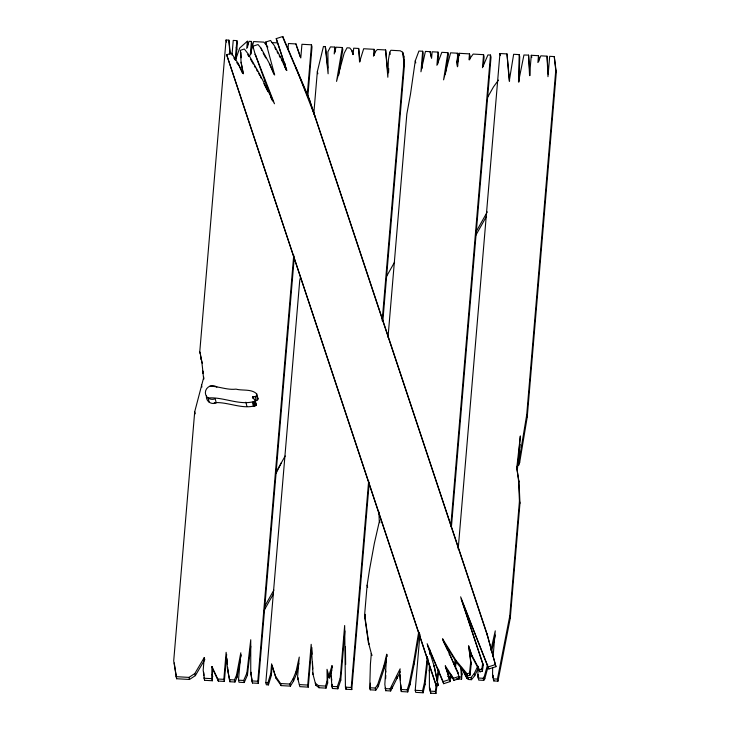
<?xml version="1.0" encoding="UTF-8"?>
<svg xmlns="http://www.w3.org/2000/svg" width="730" height="730" viewBox="0 0 730 730"><rect width="100%" height="100%" fill="white"/><g stroke="black" fill="none" stroke-linecap="round" stroke-linejoin="round"><path stroke-width="1.09" d="M458.185 549.006L499.95 53.527L506.985 53.92L509.248 81.203L513.637 54.294L519.194 54.604L518.492 82.025L523.93 54.996L528.575 55.133L529.56 75.646L531.285 55.288L538.475 55.69L537.9 62.534L540.857 55.818L547.044 56.174L547.974 76.687L549.69 56.319L554.262 56.575L556.296 72.398L527.252 416.921L519.678 462.428L518.583 465.393L518.044 463.322L520.353 435.947L516.785 467.775L519.003 481.882L519.97 503.235L510.279 618.137L497.96 681.163L493.854 680.935L492.558 675.396L492.65 667.567M493.115 675.232L493.088 677.467L492.558 675.396M519.076 81.906L519.723 56.684L519.194 54.604M386.444 659.601L384.336 668.151L378.231 686.611L375.813 690.133L370.274 689.813L369.736 687.742L370.402 664.364L371.315 653.45L371.853 655.531L368.367 642.227L364.553 615.645L367.117 585.223L369.617 569.181L374.335 543.412L379.281 521.74L378.888 511.885M370.274 689.813L370.457 683.134M388.579 72.79L388.725 68.428M429.934 687.852L429.97 690.096L429.441 688.016L429.322 663.287M429.623 654.208L429.769 649.673M387.228 656.389L386.699 654.317L384.838 684.311L385.668 690.68L390.669 690.963L400.232 671.837M385.659 678.644L385.787 675.332M230.242 53.162L228.892 40.168L226.054 40.013L199.764 351.823C202.128 360.52 202.52 369.088 203.551 378.04L194.709 411.747L173.704 660.905L176.614 678.745L189.508 679.466L195.348 675.624L204.774 659.692L204.236 657.62L194.81 673.544L188.97 677.394L176.076 676.664M231.994 55.069L233.235 40.415L236.849 40.615L237.387 42.696L236.009 59.011M235.297 59.048L236.849 40.615M235.471 60.143L239.677 48.061L247.36 41.208L246.749 48.454L249.021 41.3L251.412 41.437L251.941 43.508L251.056 54.038M247.543 47.423L247.899 43.28L247.36 41.208M251.412 41.437L250.253 55.124L253.611 41.555L263.895 42.139L267.864 47.103M204.236 657.62L203.177 670.259L204.564 680.314L212.384 680.752L212.512 668.689L211.983 666.609L211.855 678.672L212.384 680.752M212.512 668.689L218.325 681.081L224.375 681.418L223.845 679.347L226.127 652.31L227.422 668.498L229.913 681.738L234.996 682.021L237.049 677.248L240.48 659.345M224.375 681.418L226.656 654.39M287.985 49.038L288.45 43.517L295.997 43.937L300.787 57.962L301.937 44.275L311.482 44.804L312.011 46.884L307.795 96.889M250.764 646.251L247.424 675.122L244.221 682.541L239.02 682.249L238.491 680.168L240.8 652.793L236.52 675.177L234.458 679.94L234.996 682.021M244.221 682.541L243.692 680.46L246.886 673.051L250.746 639.736L250.755 672.467L251.996 680.926L252.525 683.006L258.356 683.326L257.827 681.254L293.752 255.062M307.266 94.809L311.482 44.804M258.356 683.326L294.29 257.142M298.844 663.369L296.48 673.918L293.588 680.962L290.385 686.127L281.132 685.607L276.141 678.453L272.144 665.915L271.332 675.46L268.439 684.895L266.35 684.777L265.82 682.705L299.747 280.32L300.559 277.008M313.791 113.725L317.331 71.686L323.445 46.474L325.224 46.574L325.753 48.654L327.797 67.926M268.439 684.895L267.91 682.824L270.803 673.389L271.606 663.844L276.141 678.453M325.224 46.574L328.108 73.794L327.898 51.784L330.462 46.875L334.787 47.112L334.212 53.956L336.037 47.185L342.297 47.532L342.835 49.613L338.72 75.026M335.07 52.122L334.787 47.112M298.059 679.685L298.223 677.723M290.385 686.127L289.846 684.056L293.059 678.891L295.951 671.837L299.254 657.073L297.53 677.604L299.848 686.656L308.279 687.131L307.75 685.059L311.181 644.325L313.051 674.529M308.279 687.131L311.619 647.528M342.297 47.532L336.548 81.404L344.195 53.135L347.033 47.806L349.752 47.952L351.842 50.47L353.137 54.54L353.676 48.171L358.676 48.454L359.552 61.95L363.686 48.737L374.052 49.321L373.477 56.164L375.959 50.799L377.474 49.512L385.632 49.968L387.812 72.507M374.253 55.307L374.59 51.392L374.052 49.321M344.907 630.948L340.746 680.287L337.844 688.792L332.469 688.49L331.94 686.41L331.119 676.053L331.986 665.787L332.524 667.859M337.844 688.792L337.306 686.711L340.216 678.216L344.66 625.51L345.436 687.167L345.974 689.248L351.778 689.567L369.225 482.722M382.173 320.735L403.809 64.112L403.27 54.668L402.559 52.222L400.296 50.79L390.888 50.261L389.738 52.277L388.406 59.814L387.831 77.252L385.632 49.968M402.923 52.971L403.809 56.748L404.338 66.184L382.894 320.525M351.778 689.567L351.249 687.496L368.668 480.833M388.013 337.37L406.847 113.962L410.479 94.243L415.27 60.846L418.91 51.045L422.67 51.255L423.208 53.326L421.931 68.456M368.367 642.227L368.905 644.298L365.082 617.717L365.365 614.341M422.67 51.255L420.945 71.786L425.426 51.41L430.079 51.666L431.366 57.077M430.079 51.666L431.585 58.336L432.133 51.784L438.018 52.113L436.905 65.299L441.832 52.332L447.873 52.669L448.402 54.741L445.318 74.323M437.717 64.076L438.548 54.193L438.018 52.113M419.449 632.782L414.184 663.981L409.959 684.84L407.76 691.921L401.317 691.556L399.62 674.748L400.122 668.817L390.13 688.892L390.669 690.963M400.423 680.223L400.323 674.848M469.691 59.86L470.02 55.954L469.49 53.883L459.07 53.299L457.473 66.758C455.776 62.178 458.358 57.779 457.309 53.199L450.602 52.825L443.594 79.862L447.873 52.669M457.701 66.229C456.734 61.913 459.352 57.487 457.309 53.199M427.962 658.597L424.96 684.767L423.108 692.779L415.753 692.368L415.215 690.297L419.951 634.188M469.49 53.883L468.998 59.741L473.168 54.084L483.561 54.668L484.099 56.748L483.278 66.512M423.108 692.779L422.57 690.708L424.431 682.696L427.424 656.516M483.561 54.668L482.466 67.698L487.932 54.914L490.487 55.06L491.025 57.132L451.386 527.334M450.766 526.239L490.487 55.06M447.645 674.018L447.928 670.605M449.269 654.701L449.561 651.288M455.429 668.726L456.095 660.86M456.204 678.827L461.57 679.128L460.785 667.266M461.57 679.128L461.971 674.365L461.059 667.33L466.817 678.279L468.487 679.511L471.498 679.685L474.755 675.67L478.305 668.224M488.178 666.435L484.757 678.854L483.744 680.369L478.725 680.086L477.776 674.848L478.488 666.399M477.986 676.436L478.515 678.508L478.478 674.812M538.685 61.676L539.014 57.761L538.475 55.69M493.106 656.407L495.259 630.839L490.861 650.33M518.583 465.393L518.765 463.203M497.96 681.163L497.422 679.092L509.75 616.065L519.441 501.163L518.464 479.811L516.785 467.775M518.044 463.322L519.139 460.356L526.713 414.841L555.758 70.317L554.262 56.575M467.647 675.88L467.118 673.808L455.885 660.331L442.672 638.96L443.201 641.04L456.414 662.411L467.647 675.88L470.074 675.095L469.536 673.023L470.677 661.918L468.687 645.95L472.511 657.575L480.048 671.846L482.411 671.08L483.223 665.276L482.685 663.205L460.639 596.839L488.835 668.99L495.962 666.673L487.029 633.923L309.091 98.459L282.775 36.5L276.232 38.626L286.616 70.354M470.074 675.095L471.206 663.99L468.687 645.95M517.324 469.855L518.729 457.299M518.847 456.195L519.45 450.848M519.806 447.645L520.171 444.433M429.441 688.016L430.791 693.217L435.901 693.5L435.372 691.429L436.239 684.731M436.823 680.269L438.265 669.118M435.901 693.5L438.94 670.076M482.411 671.08L481.882 668.999L482.685 663.205M407.76 691.921L407.23 689.85L409.421 682.769L413.654 661.9L418.728 631.824M209.756 386.216C218.772 386.197 227.003 390.24 235.991 389.136C242.561 390.924 251.376 388.688 256.668 393.826L256.613 395.678L255.272 396.554L252.635 396.791L252.434 397.896L255.226 399.994L255.108 401.144C240.535 406.281 223.152 396.591 208.068 397.978L209.136 402.12M240.9 657.11L241.329 654.874M491.637 651.324L495.305 635.082M375.813 690.133L375.284 688.052L377.702 684.53L383.798 666.079L386.699 654.317M454.142 664.702L455.219 660.495M454.945 665.723L456.022 661.517M483.744 680.369L483.205 678.298L484.227 676.783L487.649 664.364M255.272 396.554L256.33 400.706L257.681 399.83L257.991 398.753L256.668 393.826M312.513 672.458L315.889 685.26L319.01 687.733L326.027 688.125L325.498 686.054L327.122 680.99L327.022 669.31L329.276 677.997L331.876 669.894M331.986 665.787L328.746 675.916L329.276 677.997M326.027 688.125L327.651 683.061L327.551 671.381M214.218 402.686C227.65 401.518 243.236 410.123 256.175 405.296L255.226 399.994M471.498 679.685L470.959 677.604L474.226 673.598L477.776 666.152M276.059 473.35L281.442 462.61M276.177 471.945L285.184 455.985M386.626 276.241L394.611 262.097M487.64 97.254L493.48 86.916L498.417 80.117M264.871 606.028L273.887 590.05M476.334 231.337L487.311 211.892M264.023 610.554L273.531 593.709M475.832 235.252L486.445 216.445M448.85 678.407L450.583 678.508L450.045 676.436L451.149 674.912M450.583 678.508L452.235 676.226M253.182 397.658L253.949 396.673M438.164 685.479L434.076 665.605L438.164 685.479L436.294 686.091L226.656 54.759L231.51 53.181L238.007 63.227L243.209 73.684L241.073 62.223L240.416 50.288L244.368 49.001L248.428 54.349L259.798 74.36L274.471 103.769L255.19 54.212L264.99 81.331L272.92 100.74M253.42 48.299L252.89 46.227L258.046 44.548L261.084 48.235L269.397 63.483L274.672 75.026L265.738 42.048L270.565 40.469L274.334 45.634L282.446 60.59L286.79 70.399L276.232 38.626M436.294 686.091L435.764 684.01L437.626 683.408M434.605 667.685L427.159 643.687L443.128 681.619L449.808 679.438L445.309 665.915L453.421 678.261L453.951 680.342L459.489 678.535L458.96 676.464L453.421 678.261M467.118 673.808L469.536 673.023M471.972 655.504L479.519 669.775L481.882 668.999M488.306 666.91L495.433 664.592M427.689 645.758L443.657 683.691L450.337 681.519L449.808 679.438M271.688 42.577L277.363 42.897M447.454 676.29L450.045 676.436M458.896 676.929L461.041 677.048M462.09 668.242L466.287 676.208L467.948 677.44L470.959 677.604M478.186 678.015L483.205 678.298M497.422 679.092L493.316 678.864L493.854 680.935M204.026 678.234L211.855 678.672M211.983 666.609L217.786 679.01L223.845 679.347M229.375 679.657L234.458 679.94M238.491 680.168L243.692 680.46M251.996 680.926L257.827 681.254M369.736 687.742L375.284 688.052M385.139 688.609L390.13 688.892M400.788 689.485L407.23 689.85M415.215 690.297L422.57 690.708M435.372 691.429L430.253 691.137L430.791 693.217M265.82 682.705L267.91 682.824M275.602 676.372L280.603 683.536L289.846 684.056M299.318 684.585L307.75 685.059M315.889 685.26L315.36 683.189L318.481 685.662L325.498 686.054M331.94 686.41L337.306 686.711M345.436 687.167L351.249 687.496M216.837 386.973L216.874 387.01A7.163 6.835 -14.4 0 0 206.8 396.782L208.114 398.023A7.163 6.835 -14.4 0 0 215.195 398.781L216.262 402.923A7.163 6.835 -14.4 0 1 209.181 402.166L207.868 400.925A7.163 6.835 -14.4 0 1 206.462 395.888M402.641 53.883L403.644 55.726M247.607 54.641L248.957 56.429L248.428 54.349M445.309 665.915L445.848 667.986L453.951 680.342M233.819 57.998L234.996 59.824M236.766 62.561L237.943 64.386M252.635 396.791L253.739 398.525M250.582 59.285L253.292 64.048M254.378 65.956L255.454 67.863M256.54 69.77L257.626 71.668M258.703 73.575L259.789 75.482M263.174 53.171L265.775 57.935M274.863 47.706L275.949 49.695M277.026 51.693L278.112 53.692M279.188 55.681L280.274 57.679M281.351 59.678L282.437 61.667M260.336 76.44L261.34 78.466M263.877 83.53L267.919 91.642M270.447 96.716L272.473 100.767M242.323 72.909L238.007 63.227M442.672 638.96L457.601 671.746L459.489 678.535M443.685 642.044L447.563 650.056M273.887 74.214L269.397 63.483M282.975 62.661L286.452 70.509M449.99 655.065L458.139 673.817L457.601 671.746M283.742 39.612L296.462 69.551L295.933 67.479L315.424 117.503M296.9 70.582L309.62 100.53L487.558 635.994L495.962 666.673M488.835 668.99L461.168 598.919L483.223 665.276M469.217 648.03L472.511 657.575M296.9 47.094L300.212 56.794M257.736 397.978L257.991 398.753M445.848 667.986L450.337 681.519M226.656 54.759L435.764 684.01M353.019 54.577L351.842 50.47M200.522 357.079L202.438 363.494M252.89 46.227L255.719 56.292M256.294 404.137L256.44 404.657M555.758 70.317L556.296 72.398M547.044 56.174L548.312 74.442M531.285 55.288L531.814 57.36M528.575 55.133L529.989 75.564M506.985 53.92L509.586 81.003M499.95 53.527L500.488 55.599M459.07 53.299L459.599 55.37M457.683 55.297L458.212 57.369M457.363 59.094L457.892 61.165M456.724 61.101L457.263 63.172M526.713 414.841L527.252 416.921M519.139 460.356L519.678 462.428M415.27 60.846L415.799 62.917M516.949 466.287L517.488 468.368M518.464 479.811L519.003 481.882M519.441 501.163L519.97 503.235M402.559 52.222L403.252 54.531M403.27 54.668L403.809 56.748M403.279 55.37L403.818 57.442M403.179 56.621L404.137 60.608M403.69 60.818L404.219 62.889M403.809 64.112L404.338 66.184M389.738 52.277L390.267 54.349M509.75 616.065L510.279 618.137M358.676 48.454L359.945 61.776M487.029 633.923L487.558 635.994M339.833 64.496L340.363 66.567M484.227 676.783L484.757 678.854M479.519 669.775L480.048 671.846M477.776 674.848L478.305 676.929M474.226 673.598L474.755 675.67M470.677 661.918L471.206 663.99M317.331 71.686L317.869 73.767M467.948 677.44L468.487 679.511M466.287 676.208L466.817 678.279M461.442 672.284L461.971 674.365M455.885 660.331L456.414 662.411M295.997 43.937L296.535 46.008M309.091 98.459L309.62 100.53M282.775 36.5L283.304 38.571M443.128 681.619L443.657 683.691M427.041 661.061L427.579 663.141M429.103 670.094L429.641 672.166M265.738 42.048L266.267 44.119M424.431 682.696L424.96 684.767M261.084 48.235L261.623 50.315M264.461 79.26L264.99 81.331M413.654 661.9L414.184 663.981M409.421 682.769L409.959 684.84M399.62 674.748L400.149 676.82M241.073 62.223L243.355 73.675M236.274 47.459L236.812 49.54M396.755 676.336L397.284 678.407M367.117 585.223L367.646 587.294M226.054 40.013L226.583 42.084M391.764 686.364L392.293 688.445M385.385 669.939L385.915 672.011M383.798 666.079L384.336 668.151M364.553 615.645L365.082 617.717M377.702 684.53L378.231 686.611M340.216 678.216L340.746 680.287M331.119 676.053L331.821 680.196M256.613 395.678L257.681 399.83M327.122 680.99L327.651 683.061M255.108 401.144L256.175 405.296M254.25 401.819L255.317 405.971M253.228 402.193L254.296 406.336M252.416 402.257L253.474 406.409M245.855 402.175L246.923 406.327M318.481 685.662L319.01 687.733M295.951 671.837L296.48 673.918M293.059 678.891L293.588 680.962M199.764 351.823L200.294 353.904M202.575 371.269L203.104 373.34L202.976 371.114M280.603 683.536L281.132 685.607M201.416 384.956L201.945 387.028M270.803 673.389L271.332 675.46M194.709 411.747L195.248 413.828M250.755 672.467L252.525 683.006M246.886 673.051L247.424 675.122M236.52 675.177L237.049 677.248M227.422 668.498L229.913 681.738M217.786 679.01L218.325 681.081M212.202 674.52L212.74 676.601M194.81 673.544L195.348 675.624M188.97 677.394L189.508 679.466M174.242 662.977L176.614 678.745M200.577 355.848L201.051 359.151M203.588 376.726L203.916 378.989M203.707 672.339L204.026 675.323M204.245 677.321L204.564 680.314M400.779 684.758L401.317 691.556M332.15 684.348L332.469 688.49M227.003 658.706L227.431 664.099M227.696 667.33L227.952 670.569M228.892 40.168L229.959 54.367M385.44 687.459L385.668 690.68M240.946 52.359L241.247 57.789M311.774 647.519L312.093 654.272M312.467 662.156L312.787 668.908M379.682 520.527L379.773 522.716M284.992 63.282L285.165 67.726M345.436 646.643L345.655 664.583M345.947 687.003L345.974 689.248M251.284 672.284L251.284 674.538"/></g></svg>
